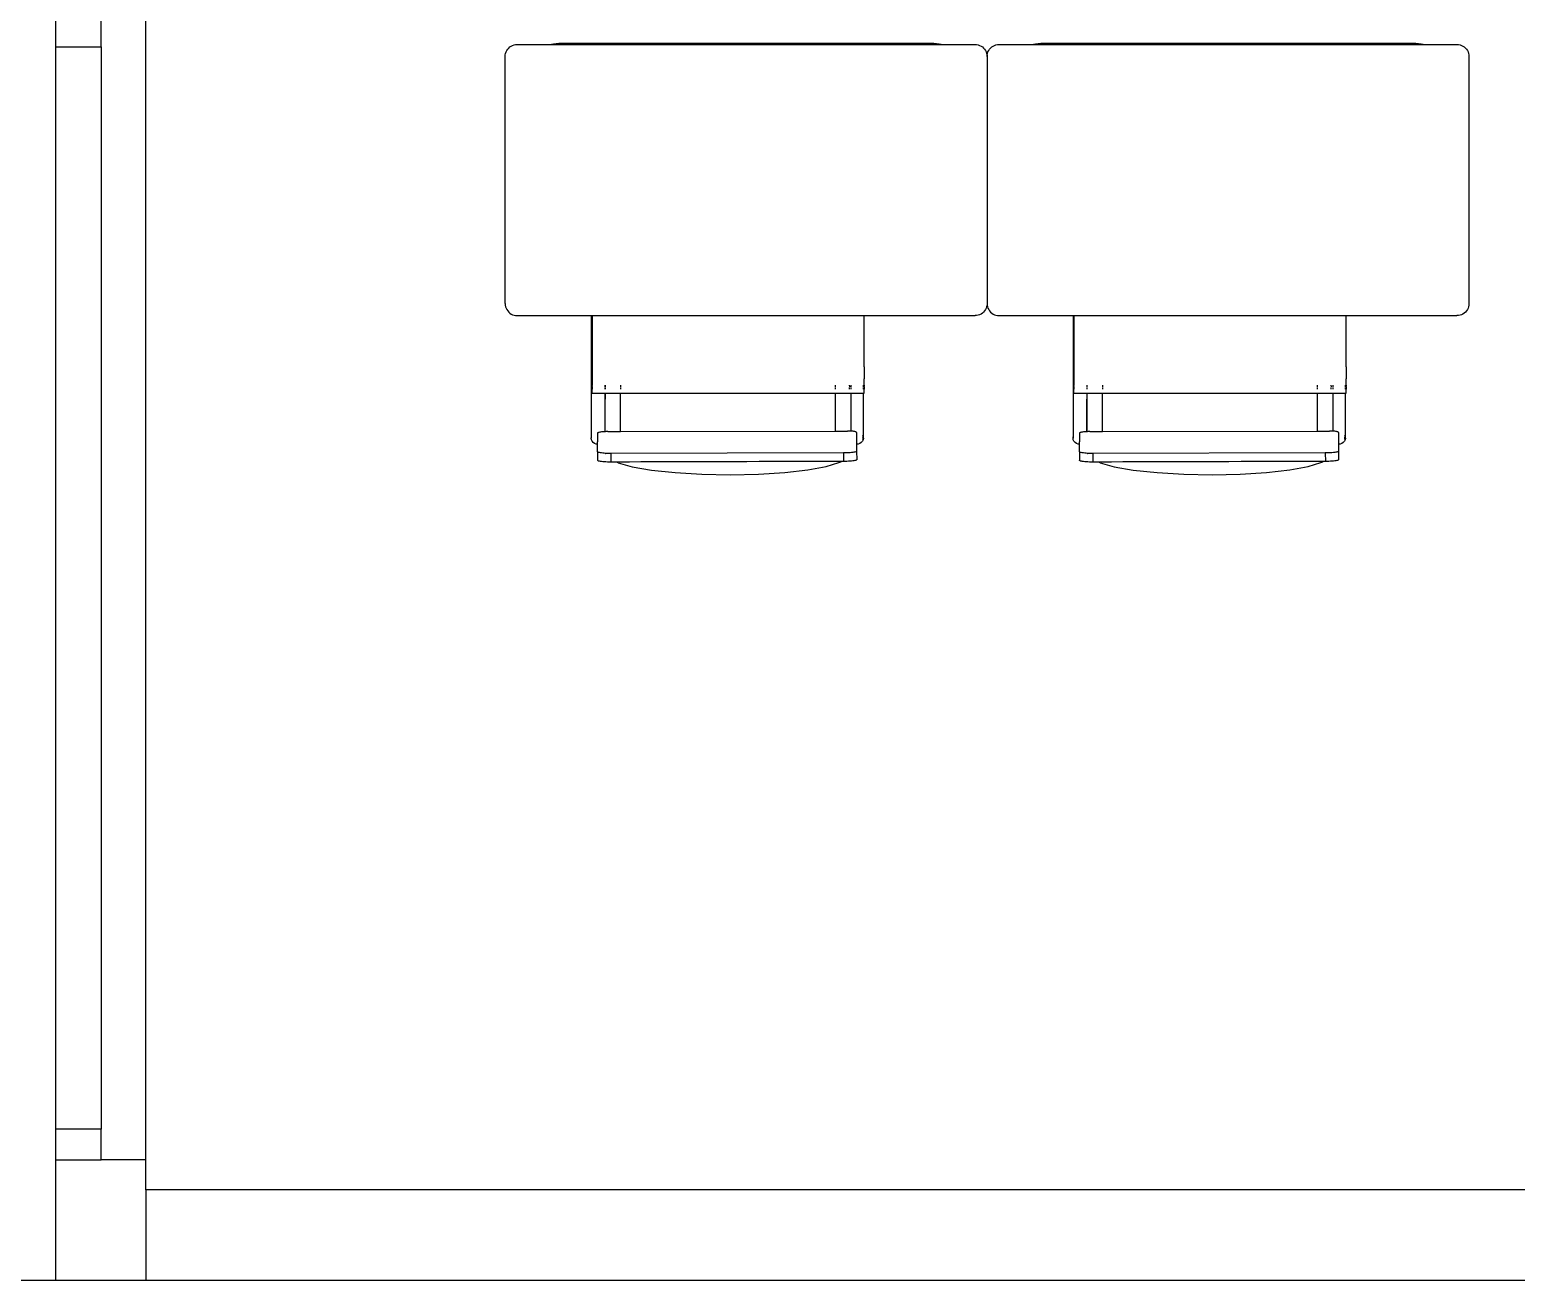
# Model space of a CAD drawing. Header units: metres. Extents: x -2 to 5.8, y -17.4 to 16.6.
# Drawn here: x -0.213 to 2.254, y -17.377 to -15.302 of the extents above; entities that cross this region are included whole.
import ezdxf

# ---------------------------------------------------------------- set-up
doc = ezdxf.new("R2010")
doc.units = ezdxf.units.M
doc.layers.add('SectionCutEdges', color=7, linetype='Continuous')

msp = doc.modelspace()

# ---------------------------------------------------------------- linework, layer by layer
for p, q in [((-0.0209, -17.177), (-0.0209, -13.432)), ((0.6493, -15.3262), (0.6561, -15.3248)), ((0.6561, -15.3248), (0.6649, -15.3242)), ((0.6649, -15.3242), (1.2876, -15.3242)), ((1.2876, -15.3242), (1.2964, -15.3248)), ((1.2964, -15.3248), (1.3032, -15.3262)), ((1.4493, -15.3262), (1.4561, -15.3248)), ((1.4561, -15.3248), (1.4649, -15.3242)), ((1.4649, -15.3242), (2.0876, -15.3242)), ((2.0876, -15.3242), (2.0964, -15.3248)), ((2.0964, -15.3248), (2.1032, -15.3262)), ((-0.0947, -15.3299), (-0.0947, -17.1262)), ((0.5758, -15.3462), (0.576, -15.3436)), ((0.5758, -15.7562), (0.5758, -15.3462)), ((0.576, -15.3436), (0.5765, -15.341)), ((0.5765, -15.341), (0.5773, -15.3385)), ((0.5773, -15.3385), (0.5785, -15.3362)), ((0.5785, -15.3362), (0.58, -15.334)), ((0.58, -15.334), (0.5817, -15.332)), ((0.5817, -15.332), (0.5837, -15.3303)), ((0.5837, -15.3303), (0.5858, -15.3289)), ((0.5858, -15.3289), (0.5882, -15.3277)), ((0.5882, -15.3277), (0.5906, -15.3269)), ((0.5906, -15.3269), (0.5932, -15.3264)), ((0.5932, -15.3264), (0.5958, -15.3262)), ((0.5958, -15.3262), (0.6493, -15.3262)), ((0.6493, -15.3262), (1.3032, -15.3262)), ((1.3032, -15.3262), (1.3558, -15.3262)), ((1.3558, -15.3262), (1.3584, -15.3264)), ((1.3584, -15.3264), (1.361, -15.3269)), ((1.361, -15.3269), (1.3635, -15.3277)), ((1.3635, -15.3277), (1.3658, -15.3289)), ((1.3658, -15.3289), (1.368, -15.3303)), ((1.368, -15.3303), (1.37, -15.332)), ((1.37, -15.332), (1.3717, -15.334)), ((1.3717, -15.334), (1.3731, -15.3362)), ((1.3731, -15.3362), (1.3743, -15.3385)), ((1.3743, -15.3385), (1.3751, -15.341)), ((1.3751, -15.341), (1.3757, -15.3436)), ((1.3757, -15.3436), (1.3758, -15.3462)), ((1.3758, -15.3462), (1.376, -15.3436)), ((1.3758, -15.3462), (1.3758, -15.7562)), ((1.376, -15.3436), (1.3765, -15.341)), ((1.3765, -15.341), (1.3773, -15.3385)), ((1.3773, -15.3385), (1.3785, -15.3362)), ((1.3785, -15.3362), (1.38, -15.334)), ((1.38, -15.334), (1.3817, -15.332)), ((1.3817, -15.332), (1.3837, -15.3303)), ((1.3837, -15.3303), (1.3858, -15.3289)), ((1.3858, -15.3289), (1.3882, -15.3277)), ((1.3882, -15.3277), (1.3906, -15.3269)), ((1.3906, -15.3269), (1.3932, -15.3264)), ((1.3932, -15.3264), (1.3958, -15.3262)), ((1.3958, -15.3262), (1.4493, -15.3262)), ((1.4493, -15.3262), (2.1032, -15.3262)), ((2.1032, -15.3262), (2.1558, -15.3262)), ((2.1558, -15.3262), (2.1584, -15.3264)), ((2.1584, -15.3264), (2.161, -15.3269)), ((2.161, -15.3269), (2.1635, -15.3277)), ((2.1635, -15.3277), (2.1658, -15.3289)), ((2.1658, -15.3289), (2.168, -15.3303)), ((2.168, -15.3303), (2.17, -15.332)), ((2.17, -15.332), (2.1717, -15.334)), ((2.1717, -15.334), (2.1731, -15.3362)), ((2.1731, -15.3362), (2.1743, -15.3385)), ((2.1743, -15.3385), (2.1751, -15.341)), ((2.1751, -15.341), (2.1757, -15.3436)), ((2.1757, -15.3436), (2.1758, -15.3462)), ((2.1758, -15.3462), (2.1758, -15.7562)), ((0.5758, -15.7562), (0.576, -15.7588)), ((0.576, -15.7588), (0.5765, -15.7614)), ((0.5765, -15.7614), (0.5773, -15.7638)), ((0.5773, -15.7638), (0.5785, -15.7662)), ((0.5785, -15.7662), (0.58, -15.7684)), ((0.58, -15.7684), (0.5817, -15.7703)), ((1.3717, -15.7684), (1.37, -15.7703)), ((1.3731, -15.7662), (1.3717, -15.7684)), ((1.3743, -15.7638), (1.3731, -15.7662)), ((1.3751, -15.7614), (1.3743, -15.7638)), ((1.3757, -15.7588), (1.3751, -15.7614)), ((1.3758, -15.7562), (1.3757, -15.7588)), ((1.3758, -15.7562), (1.376, -15.7588)), ((1.376, -15.7588), (1.3765, -15.7614)), ((1.3765, -15.7614), (1.3773, -15.7638)), ((1.3773, -15.7638), (1.3785, -15.7662)), ((1.3785, -15.7662), (1.38, -15.7684)), ((1.38, -15.7684), (1.3817, -15.7703)), ((2.1717, -15.7684), (2.17, -15.7703)), ((2.1731, -15.7662), (2.1717, -15.7684)), ((2.1743, -15.7638), (2.1731, -15.7662)), ((2.1751, -15.7614), (2.1743, -15.7638)), ((2.1757, -15.7588), (2.1751, -15.7614)), ((2.1758, -15.7562), (2.1757, -15.7588)), ((0.5817, -15.7703), (0.5837, -15.7721)), ((0.5837, -15.7721), (0.5858, -15.7735)), ((0.5858, -15.7735), (0.5882, -15.7747)), ((0.5882, -15.7747), (0.5906, -15.7755)), ((0.5906, -15.7755), (0.5932, -15.776)), ((0.5932, -15.776), (0.5958, -15.7762)), ((0.5958, -15.7762), (0.7186, -15.7762)), ((0.7186, -15.7762), (0.719, -15.7762)), ((0.7186, -15.7762), (0.7186, -15.9794)), ((0.719, -15.7762), (0.72, -15.7762)), ((0.72, -15.7762), (0.72, -15.861)), ((0.72, -15.7762), (1.172, -15.7762)), ((1.172, -15.861), (1.172, -15.7762)), ((1.172, -15.7762), (1.3558, -15.7762)), ((1.3584, -15.776), (1.3558, -15.7762)), ((1.361, -15.7755), (1.3584, -15.776)), ((1.3635, -15.7747), (1.361, -15.7755)), ((1.3658, -15.7735), (1.3635, -15.7747)), ((1.368, -15.7721), (1.3658, -15.7735)), ((1.37, -15.7703), (1.368, -15.7721)), ((1.3817, -15.7703), (1.3837, -15.7721)), ((1.3837, -15.7721), (1.3858, -15.7735)), ((1.3858, -15.7735), (1.3882, -15.7747)), ((1.3882, -15.7747), (1.3906, -15.7755)), ((1.3906, -15.7755), (1.3932, -15.776)), ((1.3932, -15.776), (1.3958, -15.7762)), ((1.3958, -15.7762), (1.5186, -15.7762)), ((1.5186, -15.7762), (1.519, -15.7762)), ((1.5186, -15.7762), (1.5186, -15.9794)), ((1.519, -15.7762), (1.52, -15.7762)), ((1.52, -15.7762), (1.52, -15.861)), ((1.52, -15.7762), (1.972, -15.7762)), ((1.972, -15.861), (1.972, -15.7762)), ((1.972, -15.7762), (2.1558, -15.7762)), ((2.1584, -15.776), (2.1558, -15.7762)), ((2.161, -15.7755), (2.1584, -15.776)), ((2.1635, -15.7747), (2.161, -15.7755)), ((2.1658, -15.7735), (2.1635, -15.7747)), ((2.168, -15.7721), (2.1658, -15.7735)), ((2.17, -15.7703), (2.168, -15.7721)), ((0.72, -15.861), (0.72, -15.871)), ((1.172, -15.861), (1.172, -15.8813)), ((1.52, -15.861), (1.52, -15.871)), ((1.972, -15.861), (1.972, -15.8813)), ((0.72, -15.871), (0.72, -15.8762)), ((0.72, -15.8762), (0.72, -15.8813)), ((0.72, -15.8813), (0.72, -15.8815)), ((0.72, -15.8815), (0.72, -15.8839)), ((0.72, -15.8839), (0.72, -15.8865)), ((0.72, -15.8865), (0.72, -15.8866)), ((0.72, -15.8866), (0.72, -15.889)), ((0.72, -15.889), (0.72, -15.8914)), ((0.72, -15.8914), (0.72, -15.8916)), ((0.72, -15.8925), (0.72, -15.8916)), ((0.7416, -15.8914), (0.7416, -15.8925)), ((0.7419, -15.8925), (0.7419, -15.8914)), ((0.7675, -15.8914), (0.7675, -15.8925)), ((1.1244, -15.8925), (1.1244, -15.8914)), ((1.1473, -15.8925), (1.1473, -15.8914)), ((1.1503, -15.8925), (1.1503, -15.8914)), ((1.1706, -15.8925), (1.1706, -15.8914)), ((1.172, -15.8839), (1.172, -15.8813)), ((1.172, -15.8865), (1.172, -15.8839)), ((1.172, -15.889), (1.172, -15.8865)), ((1.172, -15.8914), (1.172, -15.889)), ((1.172, -15.8914), (1.172, -15.8925)), ((1.52, -15.871), (1.52, -15.8762)), ((1.52, -15.8762), (1.52, -15.8813)), ((1.52, -15.8813), (1.52, -15.8815)), ((1.52, -15.8815), (1.52, -15.8839)), ((1.52, -15.8839), (1.52, -15.8865)), ((1.52, -15.8865), (1.52, -15.8866)), ((1.52, -15.8866), (1.52, -15.889)), ((1.52, -15.889), (1.52, -15.8914)), ((1.52, -15.8914), (1.52, -15.8916)), ((1.52, -15.8925), (1.52, -15.8916)), ((1.5416, -15.8914), (1.5416, -15.8925)), ((1.5419, -15.8925), (1.5419, -15.8914)), ((1.5675, -15.8914), (1.5675, -15.8925)), ((1.9244, -15.8925), (1.9244, -15.8914)), ((1.9473, -15.8925), (1.9473, -15.8914)), ((1.9503, -15.8925), (1.9503, -15.8914)), ((1.9706, -15.8925), (1.9706, -15.8914)), ((1.972, -15.8839), (1.972, -15.8813)), ((1.972, -15.8865), (1.972, -15.8839)), ((1.972, -15.889), (1.972, -15.8865)), ((1.972, -15.8914), (1.972, -15.889)), ((1.972, -15.8914), (1.972, -15.8925)), ((0.72, -15.8925), (0.72, -15.8931)), ((0.72, -15.8943), (0.72, -15.8931)), ((0.72, -15.8943), (0.72, -15.8949)), ((0.72, -15.8949), (0.72, -15.8955)), ((0.72, -15.8955), (0.72, -15.8961)), ((0.72, -15.8961), (0.72, -15.8963)), ((0.72, -15.8963), (0.72, -15.8967)), ((0.72, -15.8967), (0.72, -15.8973)), ((0.72, -15.8973), (0.72, -15.8978)), ((0.72, -15.8978), (0.72, -15.8984)), ((0.72, -15.9007), (0.72, -15.8984)), ((0.72, -15.9047), (0.72, -15.9007)), ((0.72, -15.9047), (0.72, -15.905)), ((0.72, -15.905), (0.7201, -15.905)), ((0.7201, -15.905), (0.7202, -15.905)), ((0.7202, -15.905), (0.7219, -15.905)), ((0.7219, -15.905), (0.7242, -15.905)), ((0.7242, -15.905), (0.727, -15.905)), ((0.727, -15.905), (0.73, -15.905)), ((0.73, -15.905), (0.7331, -15.905)), ((0.7331, -15.905), (0.7359, -15.905)), ((0.7359, -15.905), (0.7384, -15.905)), ((0.7384, -15.905), (0.7403, -15.905)), ((0.7403, -15.905), (0.7416, -15.905)), ((0.7416, -15.8931), (0.7416, -15.8943)), ((0.7416, -15.8949), (0.7416, -15.8955)), ((0.7416, -15.8967), (0.7416, -15.8973)), ((0.7416, -15.8978), (0.7416, -15.8984)), ((0.7416, -15.905), (0.7416, -15.9061)), ((0.7416, -15.905), (0.7419, -15.905)), ((0.7416, -15.9061), (0.7416, -15.9091)), ((0.7416, -15.9091), (0.7416, -15.9115)), ((0.7416, -15.9115), (0.7416, -15.9135)), ((0.7416, -15.9135), (0.7416, -15.9149)), ((0.7416, -15.9688), (0.7416, -15.9149)), ((0.7419, -15.8943), (0.7419, -15.8931)), ((0.7419, -15.8955), (0.7419, -15.8949)), ((0.7419, -15.8973), (0.7419, -15.8967)), ((0.7419, -15.8984), (0.7419, -15.8978)), ((0.7419, -15.9076), (0.7419, -15.905)), ((0.7419, -15.905), (0.7419, -15.905)), ((0.7419, -15.905), (0.7434, -15.905)), ((0.7419, -15.91), (0.7419, -15.9076)), ((0.7419, -15.9119), (0.7419, -15.91)), ((0.7419, -15.9132), (0.7419, -15.9119)), ((0.7419, -15.9688), (0.7419, -15.9132)), ((0.7434, -15.905), (0.7454, -15.905)), ((0.7454, -15.905), (0.7481, -15.905)), ((0.7481, -15.905), (0.7512, -15.905)), ((0.7512, -15.905), (0.7546, -15.905)), ((0.7546, -15.905), (0.7579, -15.905)), ((0.7579, -15.905), (0.7611, -15.905)), ((0.7611, -15.905), (0.7637, -15.905)), ((0.7637, -15.905), (0.7658, -15.905)), ((0.7658, -15.905), (0.7671, -15.905)), ((0.7671, -15.905), (0.7675, -15.905)), ((0.7675, -15.8931), (0.7675, -15.8943)), ((0.7675, -15.8949), (0.7675, -15.8955)), ((0.7675, -15.8967), (0.7675, -15.8973)), ((0.7675, -15.8978), (0.7675, -15.8984)), ((0.7675, -15.905), (1.1244, -15.905)), ((0.7675, -15.9686), (0.7675, -15.905)), ((1.1244, -15.8943), (1.1244, -15.8931)), ((1.1244, -15.8955), (1.1244, -15.8949)), ((1.1244, -15.8973), (1.1244, -15.8967)), ((1.1244, -15.8984), (1.1244, -15.8978)), ((1.1244, -15.905), (1.1249, -15.905)), ((1.1244, -15.9677), (1.1244, -15.905)), ((1.1249, -15.905), (1.1261, -15.905)), ((1.1261, -15.905), (1.1282, -15.905)), ((1.1282, -15.905), (1.1309, -15.905)), ((1.1309, -15.905), (1.134, -15.905)), ((1.134, -15.905), (1.1374, -15.905)), ((1.1374, -15.905), (1.1407, -15.905)), ((1.1407, -15.905), (1.1438, -15.905)), ((1.1438, -15.905), (1.1465, -15.905)), ((1.1465, -15.905), (1.1486, -15.905)), ((1.1473, -15.8931), (1.1473, -15.8943)), ((1.1473, -15.8955), (1.1473, -15.8949)), ((1.1473, -15.8973), (1.1473, -15.8967)), ((1.1473, -15.8984), (1.1473, -15.8978)), ((1.1486, -15.905), (1.1488, -15.905)), ((1.1488, -15.905), (1.1491, -15.905)), ((1.1491, -15.905), (1.1499, -15.905)), ((1.1499, -15.905), (1.1503, -15.905)), ((1.1503, -15.8943), (1.1503, -15.8931)), ((1.1503, -15.8955), (1.1503, -15.8949)), ((1.1503, -15.8973), (1.1503, -15.8967)), ((1.1503, -15.8984), (1.1503, -15.8978)), ((1.1503, -15.906), (1.1503, -15.905)), ((1.1503, -15.905), (1.1506, -15.905)), ((1.1503, -15.9097), (1.1503, -15.906)), ((1.1503, -15.913), (1.1503, -15.9097)), ((1.1503, -15.9157), (1.1503, -15.913)), ((1.1503, -15.9178), (1.1503, -15.9157)), ((1.1506, -15.905), (1.1529, -15.905)), ((1.1529, -15.905), (1.1557, -15.905)), ((1.1557, -15.905), (1.1587, -15.905)), ((1.1587, -15.905), (1.1618, -15.905)), ((1.1618, -15.905), (1.1646, -15.905)), ((1.1646, -15.905), (1.167, -15.905)), ((1.167, -15.905), (1.1689, -15.905)), ((1.1689, -15.905), (1.1706, -15.905)), ((1.1706, -15.8943), (1.1706, -15.8931)), ((1.1706, -15.8955), (1.1706, -15.8949)), ((1.1706, -15.8973), (1.1706, -15.8967)), ((1.1706, -15.8984), (1.1706, -15.8978)), ((1.1706, -15.9075), (1.1706, -15.905)), ((1.1706, -15.905), (1.1706, -15.905)), ((1.1706, -15.905), (1.172, -15.905)), ((1.1706, -15.9099), (1.1706, -15.9075)), ((1.1706, -15.9118), (1.1706, -15.9099)), ((1.1706, -15.9131), (1.1706, -15.9118)), ((1.1706, -15.9797), (1.1706, -15.9131)), ((1.172, -15.8925), (1.172, -15.8931)), ((1.172, -15.8943), (1.172, -15.8931)), ((1.172, -15.8943), (1.172, -15.8949)), ((1.172, -15.8949), (1.172, -15.8955)), ((1.172, -15.8955), (1.172, -15.8961)), ((1.172, -15.8961), (1.172, -15.8967)), ((1.172, -15.8967), (1.172, -15.8973)), ((1.172, -15.8973), (1.172, -15.8978)), ((1.172, -15.8978), (1.172, -15.8984)), ((1.172, -15.905), (1.172, -15.8984)), ((1.52, -15.8925), (1.52, -15.8931)), ((1.52, -15.8943), (1.52, -15.8931)), ((1.52, -15.8943), (1.52, -15.8949)), ((1.52, -15.8949), (1.52, -15.8955)), ((1.52, -15.8955), (1.52, -15.8961)), ((1.52, -15.8961), (1.52, -15.8963)), ((1.52, -15.8963), (1.52, -15.8967)), ((1.52, -15.8967), (1.52, -15.8973)), ((1.52, -15.8973), (1.52, -15.8978)), ((1.52, -15.8978), (1.52, -15.8984)), ((1.52, -15.9007), (1.52, -15.8984)), ((1.52, -15.9047), (1.52, -15.9007)), ((1.52, -15.9047), (1.52, -15.905)), ((1.52, -15.905), (1.5201, -15.905)), ((1.5201, -15.905), (1.5202, -15.905)), ((1.5202, -15.905), (1.5219, -15.905)), ((1.5219, -15.905), (1.5242, -15.905)), ((1.5242, -15.905), (1.527, -15.905)), ((1.527, -15.905), (1.53, -15.905)), ((1.53, -15.905), (1.5331, -15.905)), ((1.5331, -15.905), (1.5359, -15.905)), ((1.5359, -15.905), (1.5384, -15.905)), ((1.5384, -15.905), (1.5403, -15.905)), ((1.5403, -15.905), (1.5416, -15.905)), ((1.5416, -15.8931), (1.5416, -15.8943)), ((1.5416, -15.8949), (1.5416, -15.8955)), ((1.5416, -15.8967), (1.5416, -15.8973)), ((1.5416, -15.8978), (1.5416, -15.8984)), ((1.5416, -15.905), (1.5416, -15.9061)), ((1.5416, -15.905), (1.5419, -15.905)), ((1.5416, -15.9061), (1.5416, -15.9091)), ((1.5416, -15.9091), (1.5416, -15.9115)), ((1.5416, -15.9115), (1.5416, -15.9135)), ((1.5416, -15.9135), (1.5416, -15.9149)), ((1.5416, -15.9688), (1.5416, -15.9149)), ((1.5419, -15.8943), (1.5419, -15.8931)), ((1.5419, -15.8955), (1.5419, -15.8949)), ((1.5419, -15.8973), (1.5419, -15.8967)), ((1.5419, -15.8984), (1.5419, -15.8978)), ((1.5419, -15.9076), (1.5419, -15.905)), ((1.5419, -15.905), (1.5419, -15.905)), ((1.5419, -15.905), (1.5434, -15.905)), ((1.5419, -15.91), (1.5419, -15.9076)), ((1.5419, -15.9119), (1.5419, -15.91)), ((1.5419, -15.9132), (1.5419, -15.9119)), ((1.5419, -15.9688), (1.5419, -15.9132)), ((1.5434, -15.905), (1.5454, -15.905)), ((1.5454, -15.905), (1.5481, -15.905)), ((1.5481, -15.905), (1.5512, -15.905)), ((1.5512, -15.905), (1.5546, -15.905)), ((1.5546, -15.905), (1.5579, -15.905)), ((1.5579, -15.905), (1.5611, -15.905)), ((1.5611, -15.905), (1.5637, -15.905)), ((1.5637, -15.905), (1.5658, -15.905)), ((1.5658, -15.905), (1.5671, -15.905)), ((1.5671, -15.905), (1.5675, -15.905)), ((1.5675, -15.8931), (1.5675, -15.8943)), ((1.5675, -15.8949), (1.5675, -15.8955)), ((1.5675, -15.8967), (1.5675, -15.8973)), ((1.5675, -15.8978), (1.5675, -15.8984)), ((1.5675, -15.905), (1.9244, -15.905)), ((1.5675, -15.9686), (1.5675, -15.905)), ((1.9244, -15.8943), (1.9244, -15.8931)), ((1.9244, -15.8955), (1.9244, -15.8949)), ((1.9244, -15.8973), (1.9244, -15.8967)), ((1.9244, -15.8984), (1.9244, -15.8978)), ((1.9244, -15.905), (1.9249, -15.905)), ((1.9244, -15.9677), (1.9244, -15.905)), ((1.9249, -15.905), (1.9261, -15.905)), ((1.9261, -15.905), (1.9282, -15.905)), ((1.9282, -15.905), (1.9309, -15.905)), ((1.9309, -15.905), (1.934, -15.905)), ((1.934, -15.905), (1.9374, -15.905)), ((1.9374, -15.905), (1.9407, -15.905)), ((1.9407, -15.905), (1.9438, -15.905)), ((1.9438, -15.905), (1.9465, -15.905)), ((1.9465, -15.905), (1.9486, -15.905)), ((1.9473, -15.8931), (1.9473, -15.8943)), ((1.9473, -15.8955), (1.9473, -15.8949)), ((1.9473, -15.8973), (1.9473, -15.8967)), ((1.9473, -15.8984), (1.9473, -15.8978)), ((1.9486, -15.905), (1.9488, -15.905)), ((1.9488, -15.905), (1.9491, -15.905)), ((1.9491, -15.905), (1.9499, -15.905)), ((1.9499, -15.905), (1.9503, -15.905)), ((1.9503, -15.8943), (1.9503, -15.8931)), ((1.9503, -15.8955), (1.9503, -15.8949)), ((1.9503, -15.8973), (1.9503, -15.8967)), ((1.9503, -15.8984), (1.9503, -15.8978)), ((1.9503, -15.906), (1.9503, -15.905)), ((1.9503, -15.905), (1.9506, -15.905)), ((1.9503, -15.9097), (1.9503, -15.906)), ((1.9503, -15.913), (1.9503, -15.9097)), ((1.9503, -15.9157), (1.9503, -15.913)), ((1.9503, -15.9178), (1.9503, -15.9157)), ((1.9506, -15.905), (1.9529, -15.905)), ((1.9529, -15.905), (1.9557, -15.905)), ((1.9557, -15.905), (1.9587, -15.905)), ((1.9587, -15.905), (1.9618, -15.905)), ((1.9618, -15.905), (1.9646, -15.905)), ((1.9646, -15.905), (1.967, -15.905)), ((1.967, -15.905), (1.9689, -15.905)), ((1.9689, -15.905), (1.9706, -15.905)), ((1.9706, -15.8943), (1.9706, -15.8931)), ((1.9706, -15.8955), (1.9706, -15.8949)), ((1.9706, -15.8973), (1.9706, -15.8967)), ((1.9706, -15.8984), (1.9706, -15.8978)), ((1.9706, -15.9075), (1.9706, -15.905)), ((1.9706, -15.905), (1.9706, -15.905)), ((1.9706, -15.905), (1.972, -15.905)), ((1.9706, -15.9099), (1.9706, -15.9075)), ((1.9706, -15.9118), (1.9706, -15.9099)), ((1.9706, -15.9131), (1.9706, -15.9118)), ((1.9706, -15.9797), (1.9706, -15.9131)), ((1.972, -15.8925), (1.972, -15.8931)), ((1.972, -15.8943), (1.972, -15.8931)), ((1.972, -15.8943), (1.972, -15.8949)), ((1.972, -15.8949), (1.972, -15.8955)), ((1.972, -15.8955), (1.972, -15.8961)), ((1.972, -15.8961), (1.972, -15.8967)), ((1.972, -15.8967), (1.972, -15.8973)), ((1.972, -15.8973), (1.972, -15.8978)), ((1.972, -15.8978), (1.972, -15.8984)), ((1.972, -15.905), (1.972, -15.8984)), ((1.1503, -15.9193), (1.1503, -15.9178)), ((1.1503, -15.9201), (1.1503, -15.9193)), ((1.1503, -15.9354), (1.1503, -15.9201)), ((1.1503, -15.9496), (1.1503, -15.9354)), ((1.9503, -15.9193), (1.9503, -15.9178)), ((1.9503, -15.9201), (1.9503, -15.9193)), ((1.9503, -15.9354), (1.9503, -15.9201)), ((1.9503, -15.9496), (1.9503, -15.9354)), ((1.1503, -15.9625), (1.1503, -15.9496)), ((1.1503, -15.9679), (1.1503, -15.9625)), ((1.9503, -15.9625), (1.9503, -15.9496)), ((1.9503, -15.9679), (1.9503, -15.9625)), ((0.7186, -15.9794), (0.719, -15.9775)), ((0.719, -15.982), (0.7186, -15.9794)), ((0.7201, -15.9844), (0.719, -15.982)), ((0.7219, -15.9865), (0.7201, -15.9844)), ((0.7242, -15.9882), (0.7219, -15.9865)), ((0.727, -15.9892), (0.7242, -15.9882)), ((0.7292, -15.9895), (0.727, -15.9892)), ((0.7293, -15.9709), (0.7292, -15.9712)), ((0.7292, -15.9712), (0.7292, -15.9855)), ((0.7292, -15.9829), (0.7292, -15.9829)), ((0.7292, -15.9895), (0.7292, -15.9855)), ((0.7293, -16.0021), (0.7292, -15.9895)), ((0.7298, -15.9706), (0.7293, -15.9709)), ((0.73, -15.9705), (0.7298, -15.9706)), ((0.7305, -15.9703), (0.73, -15.9705)), ((0.7315, -15.97), (0.7305, -15.9703)), ((0.7328, -15.9697), (0.7315, -15.97)), ((0.7331, -15.9696), (0.7328, -15.9697)), ((0.7343, -15.9694), (0.7331, -15.9696)), ((0.7359, -15.9692), (0.7343, -15.9694)), ((0.736, -15.9692), (0.7359, -15.9692)), ((0.7379, -15.969), (0.736, -15.9692)), ((0.7384, -15.969), (0.7379, -15.969)), ((0.7399, -15.9689), (0.7384, -15.969)), ((0.7403, -15.9688), (0.7399, -15.9689)), ((0.7415, -15.9688), (0.7403, -15.9688)), ((0.7416, -15.9688), (0.7415, -15.9688)), ((0.7419, -15.9688), (0.7416, -15.9688)), ((0.742, -15.9688), (0.7419, -15.9688)), ((0.7434, -15.9687), (0.742, -15.9688)), ((0.7443, -15.9687), (0.7434, -15.9687)), ((0.7454, -15.9687), (0.7443, -15.9687)), ((0.7465, -15.9687), (0.7454, -15.9687)), ((0.7465, -15.9687), (0.7481, -15.9687)), ((0.7481, -15.9687), (0.7512, -15.9686)), ((0.7512, -15.9686), (0.7546, -15.9686)), ((0.7546, -15.9686), (0.7579, -15.9686)), ((0.7579, -15.9686), (0.7611, -15.9686)), ((0.7611, -15.9686), (0.7637, -15.9686)), ((0.7637, -15.9686), (0.7658, -15.9686)), ((0.7658, -15.9686), (0.7658, -15.9686)), ((0.7658, -15.9686), (0.7671, -15.9686)), ((0.7671, -15.9686), (0.7675, -15.9686)), ((0.7675, -15.9686), (1.1244, -15.9677)), ((1.1244, -15.9677), (1.1249, -15.9677)), ((1.1249, -15.9677), (1.1261, -15.9677)), ((1.1261, -15.9677), (1.1282, -15.9677)), ((1.1282, -15.9677), (1.1309, -15.9677)), ((1.1309, -15.9677), (1.134, -15.9677)), ((1.134, -15.9677), (1.1374, -15.9677)), ((1.1374, -15.9677), (1.1407, -15.9677)), ((1.1407, -15.9677), (1.1438, -15.9677)), ((1.1438, -15.9677), (1.1441, -15.9677)), ((1.146, -15.9677), (1.1441, -15.9677)), ((1.1473, -15.9677), (1.146, -15.9677)), ((1.1473, -15.9677), (1.1473, -15.9672)), ((1.1477, -15.9677), (1.1473, -15.9677)), ((1.1479, -15.9677), (1.1477, -15.9677)), ((1.148, -15.9677), (1.1479, -15.9677)), ((1.1486, -15.9678), (1.148, -15.9677)), ((1.1488, -15.9678), (1.1486, -15.9678)), ((1.1499, -15.9678), (1.1488, -15.9678)), ((1.1503, -15.9679), (1.1499, -15.9678)), ((1.1506, -15.9679), (1.1503, -15.9679)), ((1.1516, -15.968), (1.1506, -15.9679)), ((1.1529, -15.9681), (1.1516, -15.968)), ((1.1533, -15.9681), (1.1529, -15.9681)), ((1.1548, -15.9683), (1.1533, -15.9681)), ((1.1557, -15.9685), (1.1548, -15.9683)), ((1.1561, -15.9685), (1.1557, -15.9685)), ((1.1572, -15.9688), (1.1561, -15.9685)), ((1.1581, -15.969), (1.1572, -15.9688)), ((1.1587, -15.9693), (1.1581, -15.969)), ((1.1591, -15.9696), (1.1587, -15.9693)), ((1.1592, -15.9699), (1.1591, -15.9696)), ((1.1592, -15.9699), (1.1593, -15.9895)), ((1.1618, -15.9892), (1.1593, -15.9895)), ((1.1593, -15.9895), (1.1593, -16.001)), ((1.1646, -15.9883), (1.1618, -15.9892)), ((1.167, -15.9867), (1.1646, -15.9883)), ((1.1689, -15.9847), (1.167, -15.9867)), ((1.1689, -15.9743), (1.1692, -15.9746)), ((1.1689, -15.9771), (1.1691, -15.9773)), ((1.1693, -15.9797), (1.1689, -15.9819)), ((1.1702, -15.9823), (1.1689, -15.9847)), ((1.1691, -15.9773), (1.1693, -15.9797)), ((1.1692, -15.9746), (1.1702, -15.9768)), ((1.1706, -15.9797), (1.1702, -15.9823)), ((1.5186, -15.9794), (1.519, -15.9775)), ((1.519, -15.982), (1.5186, -15.9794)), ((1.5201, -15.9844), (1.519, -15.982)), ((1.5219, -15.9865), (1.5201, -15.9844)), ((1.5242, -15.9882), (1.5219, -15.9865)), ((1.527, -15.9892), (1.5242, -15.9882)), ((1.5292, -15.9895), (1.527, -15.9892)), ((1.5293, -15.9709), (1.5292, -15.9712)), ((1.5292, -15.9712), (1.5292, -15.9855)), ((1.5292, -15.9829), (1.5292, -15.9829)), ((1.5292, -15.9895), (1.5292, -15.9855)), ((1.5293, -16.0021), (1.5292, -15.9895)), ((1.5298, -15.9706), (1.5293, -15.9709)), ((1.53, -15.9705), (1.5298, -15.9706)), ((1.5305, -15.9703), (1.53, -15.9705)), ((1.5315, -15.97), (1.5305, -15.9703)), ((1.5328, -15.9697), (1.5315, -15.97)), ((1.5331, -15.9696), (1.5328, -15.9697)), ((1.5343, -15.9694), (1.5331, -15.9696)), ((1.5359, -15.9692), (1.5343, -15.9694)), ((1.536, -15.9692), (1.5359, -15.9692)), ((1.5379, -15.969), (1.536, -15.9692)), ((1.5384, -15.969), (1.5379, -15.969)), ((1.5399, -15.9689), (1.5384, -15.969)), ((1.5403, -15.9688), (1.5399, -15.9689)), ((1.5415, -15.9688), (1.5403, -15.9688)), ((1.5416, -15.9688), (1.5415, -15.9688)), ((1.5419, -15.9688), (1.5416, -15.9688)), ((1.542, -15.9688), (1.5419, -15.9688)), ((1.5434, -15.9687), (1.542, -15.9688)), ((1.5443, -15.9687), (1.5434, -15.9687)), ((1.5454, -15.9687), (1.5443, -15.9687)), ((1.5465, -15.9687), (1.5454, -15.9687)), ((1.5465, -15.9687), (1.5481, -15.9687)), ((1.5481, -15.9687), (1.5512, -15.9686)), ((1.5512, -15.9686), (1.5546, -15.9686)), ((1.5546, -15.9686), (1.5579, -15.9686)), ((1.5579, -15.9686), (1.5611, -15.9686)), ((1.5611, -15.9686), (1.5637, -15.9686)), ((1.5637, -15.9686), (1.5658, -15.9686)), ((1.5658, -15.9686), (1.5658, -15.9686)), ((1.5658, -15.9686), (1.5671, -15.9686)), ((1.5671, -15.9686), (1.5675, -15.9686)), ((1.5675, -15.9686), (1.9244, -15.9677)), ((1.9244, -15.9677), (1.9249, -15.9677)), ((1.9249, -15.9677), (1.9261, -15.9677)), ((1.9261, -15.9677), (1.9282, -15.9677)), ((1.9282, -15.9677), (1.9309, -15.9677)), ((1.9309, -15.9677), (1.934, -15.9677)), ((1.934, -15.9677), (1.9374, -15.9677)), ((1.9374, -15.9677), (1.9407, -15.9677)), ((1.9407, -15.9677), (1.9438, -15.9677)), ((1.9438, -15.9677), (1.9441, -15.9677)), ((1.946, -15.9677), (1.9441, -15.9677)), ((1.9473, -15.9677), (1.946, -15.9677)), ((1.9473, -15.9677), (1.9473, -15.9672)), ((1.9477, -15.9677), (1.9473, -15.9677)), ((1.9479, -15.9677), (1.9477, -15.9677)), ((1.948, -15.9677), (1.9479, -15.9677)), ((1.9486, -15.9678), (1.948, -15.9677)), ((1.9488, -15.9678), (1.9486, -15.9678)), ((1.9499, -15.9678), (1.9488, -15.9678)), ((1.9503, -15.9679), (1.9499, -15.9678)), ((1.9506, -15.9679), (1.9503, -15.9679)), ((1.9516, -15.968), (1.9506, -15.9679)), ((1.9529, -15.9681), (1.9516, -15.968)), ((1.9533, -15.9681), (1.9529, -15.9681)), ((1.9548, -15.9683), (1.9533, -15.9681)), ((1.9557, -15.9685), (1.9548, -15.9683)), ((1.9561, -15.9685), (1.9557, -15.9685)), ((1.9572, -15.9688), (1.9561, -15.9685)), ((1.9581, -15.969), (1.9572, -15.9688)), ((1.9587, -15.9693), (1.9581, -15.969)), ((1.9591, -15.9696), (1.9587, -15.9693)), ((1.9592, -15.9699), (1.9591, -15.9696)), ((1.9592, -15.9699), (1.9593, -15.9895)), ((1.9618, -15.9892), (1.9593, -15.9895)), ((1.9593, -15.9895), (1.9593, -16.001)), ((1.9646, -15.9883), (1.9618, -15.9892)), ((1.967, -15.9867), (1.9646, -15.9883)), ((1.9689, -15.9847), (1.967, -15.9867)), ((1.9689, -15.9743), (1.9692, -15.9746)), ((1.9689, -15.9771), (1.9691, -15.9773)), ((1.9693, -15.9797), (1.9689, -15.9819)), ((1.9702, -15.9823), (1.9689, -15.9847)), ((1.9691, -15.9773), (1.9693, -15.9797)), ((1.9692, -15.9746), (1.9702, -15.9768)), ((1.9706, -15.9797), (1.9702, -15.9823)), ((0.7295, -16.0024), (0.7293, -16.0021)), ((0.7293, -16.0021), (0.7293, -16.0162)), ((0.73, -16.0028), (0.7295, -16.0024)), ((0.731, -16.0032), (0.73, -16.0028)), ((0.7322, -16.0035), (0.731, -16.0032)), ((0.7338, -16.0039), (0.7322, -16.0035)), ((0.7357, -16.0041), (0.7338, -16.0039)), ((0.7379, -16.0044), (0.7357, -16.0041)), ((0.7403, -16.0046), (0.7379, -16.0044)), ((0.7423, -16.0047), (0.7403, -16.0046)), ((0.7429, -16.006), (0.7423, -16.0047)), ((0.7429, -16.0048), (0.7423, -16.0047)), ((0.7456, -16.0049), (0.7429, -16.0048)), ((0.7429, -16.0061), (0.7429, -16.006)), ((0.7484, -16.005), (0.7456, -16.0049)), ((0.7513, -16.005), (0.7484, -16.005)), ((1.1373, -16.004), (0.7513, -16.005)), ((0.7513, -16.005), (0.7513, -16.0191)), ((1.1402, -16.004), (1.1373, -16.004)), ((1.1373, -16.004), (1.1374, -16.0182)), ((1.143, -16.0039), (1.1402, -16.004)), ((1.1458, -16.0038), (1.143, -16.0039)), ((1.1483, -16.0036), (1.1458, -16.0038)), ((1.1507, -16.0034), (1.1483, -16.0036)), ((1.1529, -16.0031), (1.1507, -16.0034)), ((1.1548, -16.0028), (1.1529, -16.0031)), ((1.1564, -16.0025), (1.1548, -16.0028)), ((1.1577, -16.0021), (1.1564, -16.0025)), ((1.1586, -16.0018), (1.1577, -16.0021)), ((1.1592, -16.0014), (1.1586, -16.0018)), ((1.1592, -16.0156), (1.1586, -16.0159)), ((1.1593, -16.001), (1.1592, -16.0014)), ((1.1594, -16.0152), (1.1592, -16.0156)), ((1.1593, -16.001), (1.1594, -16.0152)), ((1.5295, -16.0024), (1.5293, -16.0021)), ((1.5293, -16.0021), (1.5293, -16.0162)), ((1.53, -16.0028), (1.5295, -16.0024)), ((1.531, -16.0032), (1.53, -16.0028)), ((1.5322, -16.0035), (1.531, -16.0032)), ((1.5338, -16.0039), (1.5322, -16.0035)), ((1.5357, -16.0041), (1.5338, -16.0039)), ((1.5379, -16.0044), (1.5357, -16.0041)), ((1.5403, -16.0046), (1.5379, -16.0044)), ((1.5423, -16.0047), (1.5403, -16.0046)), ((1.5429, -16.006), (1.5423, -16.0047)), ((1.5429, -16.0048), (1.5423, -16.0047)), ((1.5456, -16.0049), (1.5429, -16.0048)), ((1.5429, -16.0061), (1.5429, -16.006)), ((1.5484, -16.005), (1.5456, -16.0049)), ((1.5513, -16.005), (1.5484, -16.005)), ((1.9373, -16.004), (1.5513, -16.005)), ((1.5513, -16.005), (1.5513, -16.0191)), ((1.9402, -16.004), (1.9373, -16.004)), ((1.9373, -16.004), (1.9374, -16.0182)), ((1.943, -16.0039), (1.9402, -16.004)), ((1.9458, -16.0038), (1.943, -16.0039)), ((1.9483, -16.0036), (1.9458, -16.0038)), ((1.9507, -16.0034), (1.9483, -16.0036)), ((1.9529, -16.0031), (1.9507, -16.0034)), ((1.9548, -16.0028), (1.9529, -16.0031)), ((1.9564, -16.0025), (1.9548, -16.0028)), ((1.9577, -16.0021), (1.9564, -16.0025)), ((1.9586, -16.0018), (1.9577, -16.0021)), ((1.9592, -16.0014), (1.9586, -16.0018)), ((1.9592, -16.0156), (1.9586, -16.0159)), ((1.9593, -16.001), (1.9592, -16.0014)), ((1.9594, -16.0152), (1.9592, -16.0156)), ((1.9593, -16.001), (1.9594, -16.0152)), ((0.7295, -16.0166), (0.7293, -16.0162)), ((0.7301, -16.017), (0.7295, -16.0166)), ((0.731, -16.0174), (0.7301, -16.017)), ((0.7323, -16.0177), (0.731, -16.0174)), ((0.7339, -16.018), (0.7323, -16.0177)), ((0.7358, -16.0183), (0.7339, -16.018)), ((0.7379, -16.0186), (0.7358, -16.0183)), ((0.7403, -16.0188), (0.7379, -16.0186)), ((0.7429, -16.0189), (0.7403, -16.0188)), ((0.7456, -16.0191), (0.7429, -16.0189)), ((0.7485, -16.0191), (0.7456, -16.0191)), ((0.7513, -16.0191), (0.7485, -16.0191)), ((0.7606, -16.0191), (0.7513, -16.0191)), ((0.7607, -16.0193), (0.7606, -16.0191)), ((0.7645, -16.0191), (0.7606, -16.0191)), ((0.7636, -16.0204), (0.7607, -16.0193)), ((0.7636, -16.0204), (0.7866, -16.0269)), ((0.7715, -16.0191), (0.7645, -16.0191)), ((0.7793, -16.0191), (0.7715, -16.0191)), ((0.7822, -16.0191), (0.7793, -16.0191)), ((0.801, -16.019), (0.7822, -16.0191)), ((0.7866, -16.0269), (0.8186, -16.0325)), ((0.8126, -16.019), (0.801, -16.019)), ((0.8259, -16.019), (0.8126, -16.019)), ((0.8186, -16.0325), (0.858, -16.0366)), ((0.8545, -16.0189), (0.8259, -16.019)), ((0.8592, -16.0189), (0.8545, -16.0189)), ((0.858, -16.0366), (0.9025, -16.0392)), ((0.9012, -16.0188), (0.8592, -16.0189)), ((0.9254, -16.0187), (0.9012, -16.0188)), ((0.9025, -16.0392), (0.9494, -16.0401)), ((0.9771, -16.0186), (0.9254, -16.0187)), ((0.9494, -16.0401), (0.9961, -16.0391)), ((0.9977, -16.0185), (0.9771, -16.0186)), ((0.9961, -16.0391), (1.0399, -16.0364)), ((1.0431, -16.0184), (0.9977, -16.0185)), ((1.0399, -16.0364), (1.0782, -16.0322)), ((1.0437, -16.0184), (1.0431, -16.0184)), ((1.0745, -16.0184), (1.0437, -16.0184)), ((1.0845, -16.0183), (1.0745, -16.0184)), ((1.0782, -16.0322), (1.1088, -16.0266)), ((1.0978, -16.0183), (1.0845, -16.0183)), ((1.1159, -16.0182), (1.0978, -16.0183)), ((1.1088, -16.0266), (1.13, -16.02)), ((1.1165, -16.0182), (1.1159, -16.0182)), ((1.1249, -16.0182), (1.1165, -16.0182)), ((1.1313, -16.0182), (1.1249, -16.0182)), ((1.13, -16.02), (1.133, -16.0188)), ((1.1338, -16.0182), (1.1313, -16.0182)), ((1.133, -16.0188), (1.1339, -16.0182)), ((1.1339, -16.0182), (1.1338, -16.0182)), ((1.1374, -16.0182), (1.1339, -16.0182)), ((1.1403, -16.0182), (1.1374, -16.0182)), ((1.1431, -16.0181), (1.1403, -16.0182)), ((1.1458, -16.0179), (1.1431, -16.0181)), ((1.1484, -16.0178), (1.1458, -16.0179)), ((1.1508, -16.0175), (1.1484, -16.0178)), ((1.1529, -16.0173), (1.1508, -16.0175)), ((1.1548, -16.017), (1.1529, -16.0173)), ((1.1564, -16.0167), (1.1548, -16.017)), ((1.1577, -16.0163), (1.1564, -16.0167)), ((1.1586, -16.0159), (1.1577, -16.0163)), ((1.5295, -16.0166), (1.5293, -16.0162)), ((1.5301, -16.017), (1.5295, -16.0166)), ((1.531, -16.0174), (1.5301, -16.017)), ((1.5323, -16.0177), (1.531, -16.0174)), ((1.5339, -16.018), (1.5323, -16.0177)), ((1.5358, -16.0183), (1.5339, -16.018)), ((1.5379, -16.0186), (1.5358, -16.0183)), ((1.5403, -16.0188), (1.5379, -16.0186)), ((1.5429, -16.0189), (1.5403, -16.0188)), ((1.5456, -16.0191), (1.5429, -16.0189)), ((1.5485, -16.0191), (1.5456, -16.0191)), ((1.5513, -16.0191), (1.5485, -16.0191)), ((1.5606, -16.0191), (1.5513, -16.0191)), ((1.5607, -16.0193), (1.5606, -16.0191)), ((1.5645, -16.0191), (1.5606, -16.0191)), ((1.5636, -16.0204), (1.5607, -16.0193)), ((1.5636, -16.0204), (1.5866, -16.0269)), ((1.5715, -16.0191), (1.5645, -16.0191)), ((1.5793, -16.0191), (1.5715, -16.0191)), ((1.5822, -16.0191), (1.5793, -16.0191)), ((1.601, -16.019), (1.5822, -16.0191)), ((1.5866, -16.0269), (1.6186, -16.0325)), ((1.6126, -16.019), (1.601, -16.019)), ((1.6259, -16.019), (1.6126, -16.019)), ((1.6186, -16.0325), (1.658, -16.0366)), ((1.6545, -16.0189), (1.6259, -16.019)), ((1.6592, -16.0189), (1.6545, -16.0189)), ((1.658, -16.0366), (1.7025, -16.0392)), ((1.7012, -16.0188), (1.6592, -16.0189)), ((1.7254, -16.0187), (1.7012, -16.0188)), ((1.7025, -16.0392), (1.7494, -16.0401)), ((1.7771, -16.0186), (1.7254, -16.0187)), ((1.7494, -16.0401), (1.7961, -16.0391)), ((1.7977, -16.0185), (1.7771, -16.0186)), ((1.7961, -16.0391), (1.8399, -16.0364)), ((1.8431, -16.0184), (1.7977, -16.0185)), ((1.8399, -16.0364), (1.8782, -16.0322)), ((1.8437, -16.0184), (1.8431, -16.0184)), ((1.8745, -16.0184), (1.8437, -16.0184)), ((1.8845, -16.0183), (1.8745, -16.0184)), ((1.8782, -16.0322), (1.9088, -16.0266)), ((1.8978, -16.0183), (1.8845, -16.0183)), ((1.9159, -16.0182), (1.8978, -16.0183)), ((1.9088, -16.0266), (1.93, -16.02)), ((1.9165, -16.0182), (1.9159, -16.0182)), ((1.9249, -16.0182), (1.9165, -16.0182)), ((1.9313, -16.0182), (1.9249, -16.0182)), ((1.93, -16.02), (1.933, -16.0188)), ((1.9338, -16.0182), (1.9313, -16.0182)), ((1.933, -16.0188), (1.9339, -16.0182)), ((1.9339, -16.0182), (1.9338, -16.0182)), ((1.9374, -16.0182), (1.9339, -16.0182)), ((1.9403, -16.0182), (1.9374, -16.0182)), ((1.9431, -16.0181), (1.9403, -16.0182)), ((1.9458, -16.0179), (1.9431, -16.0181)), ((1.9484, -16.0178), (1.9458, -16.0179)), ((1.9508, -16.0175), (1.9484, -16.0178)), ((1.9529, -16.0173), (1.9508, -16.0175)), ((1.9548, -16.017), (1.9529, -16.0173)), ((1.9564, -16.0167), (1.9548, -16.017)), ((1.9577, -16.0163), (1.9564, -16.0167)), ((1.9586, -16.0159), (1.9577, -16.0163)), ((-2.0009, -17.377), (-0.1709, -17.377))]:
    msp.add_line(p, q)
at = {"layer": 'SectionCutEdges'}
for p, q in [((-0.1709, -15.2791), (-0.1709, -15.3299)), ((-0.0947, -15.3299), (-0.0947, -15.2791)), ((-0.1709, -15.3299), (-0.1709, -17.1262)), ((-0.1709, -15.3299), (-0.0947, -15.3299)), ((-0.1709, -17.1262), (-0.1709, -17.177)), ((-0.0947, -17.1262), (-0.1709, -17.1262)), ((-0.0947, -17.177), (-0.0947, -17.1262)), ((-0.1709, -17.177), (-0.1709, -17.377)), ((-0.1709, -17.177), (-0.0947, -17.177)), ((-0.0209, -17.177), (-0.0947, -17.177)), ((-0.0209, -17.227), (-0.0209, -17.177)), ((2.7391, -17.227), (-0.0209, -17.227)), ((-0.0209, -17.227), (-0.0209, -17.377)), ((-0.1709, -17.377), (-0.0209, -17.377)), ((-0.0209, -17.377), (2.7391, -17.377))]:
    msp.add_line(p, q, dxfattribs=at)

doc.saveas('drawing.dxf')
